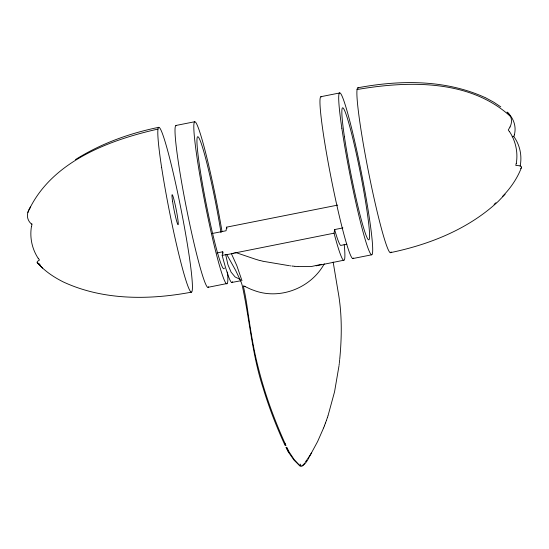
<?xml version="1.0" encoding="UTF-8"?>
<svg xmlns="http://www.w3.org/2000/svg" width="549" height="549" viewBox="0 0 549 549"><rect width="100%" height="100%" fill="white"/><g stroke="black" fill="none" stroke-linecap="round" stroke-linejoin="round"><path stroke-width="0.82" d="M339.707 359.403C341.883 336.791 342.137 313.808 338.054 291.395L333.161 262.051M339.639 360.096L339.337 362.882M339.261 363.575L339.056 365.318M338.966 366.011L334.567 391.746L328.028 415.703M232.639 281.712A82.494 5.792 78.8 0 1 222.18 255.395L222.743 251.785L216.821 252.959M337.724 205.093L226.62 227.149L226.051 230.758L211.907 233.572M344.196 244.271A82.494 5.792 78.8 0 1 334.06 233.174L334.629 229.564L342.919 227.917M31.54 226.648L31.924 224.555L29.824 222.331A44.997 21.644 -13.4 0 1 27.903 212.285M516.204 163.334L515.813 165.427L518.338 165.647A44.963 5.6 -10.7 0 1 521.385 167.74C517.227 178.494 510.563 188.17 502.527 196.398M514.241 134.985L513.85 136.351M30.332 207.865L30.463 207.405M327.925 416.005L327.513 417.233M327.41 417.542L326.367 420.561M326.257 420.857L325.825 422.064M325.715 422.366L325.276 423.56M325.166 423.842L324.727 425.029M324.658 425.207L324.322 426.086M324.185 426.443L323.629 427.849M323.56 428.028L317.617 441.526L311.153 453.474M510.021 126.984L508.278 129.969L509.486 131.746M309.265 456.994L311.393 453.062M308.902 457.681L308.696 458.065M308.414 458.6L306.939 461.139M324.274 263.808C310.954 288.177 279.496 300.433 253.432 290.208C250.035 289.241 245.78 286.612 243.296 285.878C244.648 291.8 245.726 297.778 246.693 303.769C249.891 325.468 252.904 347.256 258.476 368.503C265.167 394.985 274.651 420.706 285.995 445.541M311.002 453.721L308.298 457.88M305.512 461.819L305.772 461.428M306.623 461.62L304.427 464.303L302.176 465.847L302.973 465.456M30.449 207.014L29.955 207.797A47.838 23.01 -13.4 0 0 27.93 212.278C50.227 162.23 108.009 140.311 157.961 129.077M304.77 462.999L304.441 463.48M306.061 460.995L306.376 460.556M308.106 458.161L307.639 458.806M306.617 460.213L306.925 459.788M304.324 463.637L302.3 465.772M505.101 194.25L498.279 201.346C468.681 228.995 429.737 244.518 390.531 252.622M494.093 204.379L495.932 202.78M75.494 159.574C100.865 143.598 129.482 133.249 158.785 127.32M302.122 465.881L301.14 466.197M321.522 264.33L311.475 266.505L298.231 266.56M232.193 253.556L231.753 253.665L233.6 253.206M233.531 253.226L334.06 233.174M234.704 252.938L235.85 252.677M227.279 254.558L231.376 253.748M227.066 254.606L227.368 254.537M316.142 265.84L343.585 260.267M222.18 255.395L225.694 254.695L227.917 264.659L231.081 272.126L235.109 276.964L240.194 279.427M175.9 125.481L194.689 121.748M320.842 96.699L339.639 92.966M512.183 136.797L513.809 136.475L514.907 138.115A46.116 41.635 -19.7 0 1 520.171 166.038M208.098 287.292L226.895 283.558M353.048 258.51L371.838 254.777M231.431 253.734L236.811 265.599L241.958 280.663M346.899 244.216L341.121 245.348A67.301 4.728 78.8 0 1 334.629 229.564M231.705 282.481L240.942 280.717M357.845 87.792C400.118 79.845 445.877 79.488 485.632 97.818M357.015 89.549C407.996 80.73 469.869 79.186 510.481 116.463A44.997 21.644 -13.4 0 1 510.014 126.984M191.477 292.15C149.204 300.097 103.438 300.454 63.691 282.124L63.307 281.946C53.802 277.163 44.757 271.172 37.723 263.095M225.783 254.681L226.38 254.633M300.989 466.211L300.063 465.833M297.833 266.533L295.19 266.334M294.779 266.292L294.367 266.258M293.955 266.217L292.912 266.114M292.493 266.073L292.075 266.032M291.018 265.915L290.38 265.846M289.522 265.743L263.925 261.427M263.458 261.324L262.985 261.214M262.518 261.111L260.651 260.665M260.185 260.549L259.252 260.322M258.785 260.199L257.385 259.835M256.918 259.711L236.036 252.643M486.009 97.997L493.812 102.231L500.75 106.863M299.98 465.888L299.562 465.435M299.926 465.854L294.106 460.213L288.705 452.52M299.438 465.332L294.147 459.547L289.412 452.424M38.897 263.541L40.091 264.659M37.188 262.525L42.527 268.104M508.209 113.245L507.043 112.078L507.907 112.895A47.838 23.01 -13.4 0 1 510.488 116.463M38.252 258.236L39.466 260.013L37.984 261.022A44.963 5.6 -10.7 0 0 38.512 263.445M226.847 254.633L235.624 270.341L240.881 281.472A25.81 17.657 83.4 0 1 242.184 285.302C249.671 319.381 252.094 354.551 263.088 387.875C269.003 407.53 276.449 426.717 285.048 445.349M287.909 451.1L285.981 447.325M288.671 451.058L286.77 447.222M226.62 227.149A82.494 5.792 78.8 0 1 226.874 228.624M223.134 253.144A67.301 4.728 78.8 0 1 222.743 251.785M300.859 465.278A24.533 5.373 87.8 0 1 300.097 464.07M245.06 286.441A26.476 2.45 22.2 0 1 244.614 286.173M289.426 452.52A39.363 7.686 75.4 0 1 288.678 451.154M287.113 449.199A37.277 5.442 72.5 0 1 286.297 447.51M285.638 445.04A38.629 5.325 71.4 0 1 284.773 443.125M288.699 452.424A40.427 8.324 75.2 0 1 287.902 450.997M208.551 286.791A82.494 5.792 78.8 0 1 186.392 207.886A82.494 5.792 78.8 0 1 176.51 125.694M227.54 272.036A82.494 5.792 78.8 0 1 208.826 221.762A82.494 5.792 78.8 0 1 195.218 121.892A82.494 5.792 78.8 0 1 222.029 231.609M224.356 268.104A67.301 4.728 78.8 0 1 205.072 198.045A67.301 4.728 78.8 0 1 199.52 139.041A67.301 4.728 78.8 0 1 221.014 232.687M521.358 167.74A47.9 5.964 -10.7 0 1 520.678 168.461M509.582 131.685A46.191 45.258 8.9 0 1 516.314 163.355M391.128 251.888A84.024 5.902 78.8 0 1 368.571 172.235A84.024 5.902 78.8 0 1 358.476 88.087M508.305 113.197A46.123 31.478 -7.5 0 1 514.331 134.992M353.494 258.009A82.494 5.792 78.8 0 1 331.335 179.104A82.494 5.792 78.8 0 1 321.453 96.912M38.162 258.298A46.191 45.258 8.9 0 1 31.43 226.627M32.007 224.136A46.123 31.478 -7.5 0 1 31.794 223.724M341.842 128.219A82.494 5.792 78.8 0 0 371.227 254.564A82.494 5.792 78.8 0 0 354.139 138.835A82.494 5.792 78.8 0 0 341.842 128.219M344.422 136.763A67.301 4.728 78.8 0 0 368.393 239.714A67.301 4.728 78.8 0 0 354.4 145.142A67.301 4.728 78.8 0 0 344.422 136.763M161.653 167.671A84.024 5.902 78.8 0 0 191.34 292.15A84.024 5.902 78.8 0 0 172.407 169.38A84.024 5.902 78.8 0 0 161.653 167.671M172.558 201.277A15.276 1.071 78.8 0 0 178 224.678A15.276 1.071 78.8 0 0 174.836 203.247A15.276 1.071 78.8 0 0 172.558 201.277"/></g></svg>
